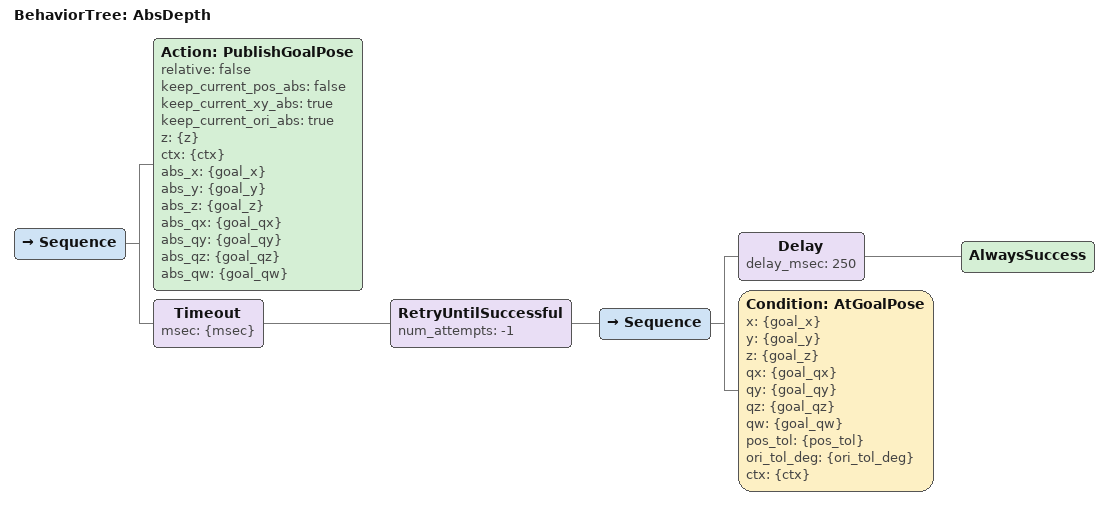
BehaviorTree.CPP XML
<root BTCPP_format="4">
  <BehaviorTree ID="AbsDepth">
    <Sequence>
      <Action ID="PublishGoalPose"
              relative="false"
              keep_current_pos_abs="false"
              keep_current_xy_abs="true"
              keep_current_ori_abs="true"
              z="{z}"
              ctx="{ctx}"
              abs_x="{goal_x}" abs_y="{goal_y}" abs_z="{goal_z}"
              abs_qx="{goal_qx}" abs_qy="{goal_qy}" abs_qz="{goal_qz}" abs_qw="{goal_qw}"/>

      <Timeout msec="{msec}">
        <RetryUntilSuccessful num_attempts="-1">
          <Sequence>
            <Delay delay_msec="250"><AlwaysSuccess/></Delay>
            <Condition ID="AtGoalPose"
                       x="{goal_x}" y="{goal_y}" z="{goal_z}"
                       qx="{goal_qx}" qy="{goal_qy}" qz="{goal_qz}" qw="{goal_qw}"
                       pos_tol="{pos_tol}" ori_tol_deg="{ori_tol_deg}" ctx="{ctx}"/>
          </Sequence>
        </RetryUntilSuccessful>
      </Timeout>
    </Sequence>
  </BehaviorTree>
</root>
